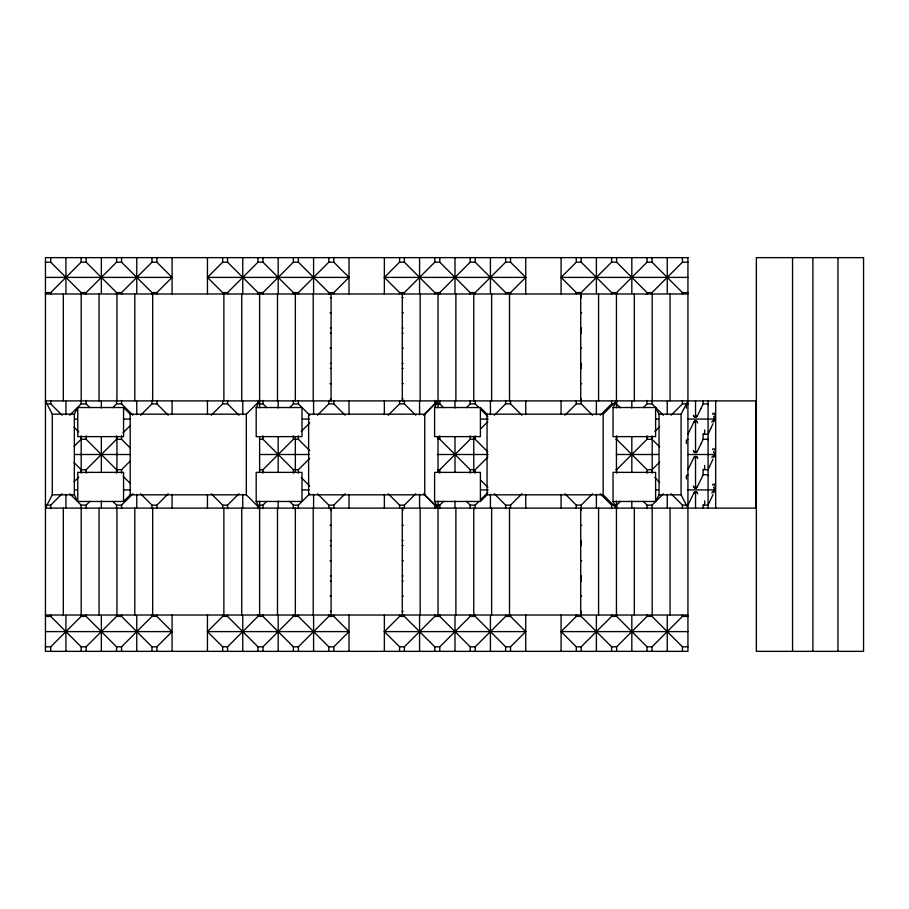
<?xml version="1.0" encoding="UTF-8"?>
<svg xmlns="http://www.w3.org/2000/svg" width="909" height="909" viewBox="0 0 909 909"><rect width="100%" height="100%" fill="white"/><g stroke="black" fill="none" stroke-linecap="round" stroke-linejoin="round"><path stroke-width="1.36" d="M714.133 420.856L713.747 421.981M714.133 456.273L713.747 457.409M714.133 491.701L713.747 492.826M687.931 434.263L693.817 422.174M703.1 403.948L701.123 408.232M687.931 469.692L693.817 457.591M703.1 439.365L701.123 443.649M687.931 505.109L693.817 493.008M703.123 474.737L701.464 478.35M713.008 423.776L710.929 428.105M713.008 459.193L711.213 462.931M713.008 494.61L708.077 505.131L703.134 505.131L703.134 508.108M701.123 479.077L697.237 486.826M700.884 408.732L697.237 415.992M700.884 444.16L697.294 451.318M710.781 428.389L708.077 434.286L703.134 434.286L703.134 439.297L708.077 439.297M710.781 463.817L708.077 469.703L703.134 469.703L703.134 474.714L708.077 474.714M256.19 501.473L301.993 501.473L301.993 472.373L256.19 472.373L256.19 501.473L259.61 508.108L246.328 494.826L130.203 494.826L123.567 501.473L77.765 501.473L74.345 494.826L74.345 414.174L77.765 407.527L123.567 407.527L130.203 414.174L246.328 414.174L259.61 400.892L256.19 407.527L256.19 436.627L301.993 436.627L301.993 407.527L256.19 407.527M52.29 494.826L45.45 508.108L755.674 508.108L755.674 400.892L45.45 400.892L52.29 414.174L52.29 494.826L74.345 494.826M434.604 407.527L480.406 407.527L480.406 436.627L434.604 436.627L434.604 407.527L438.024 400.892L424.753 414.174L308.628 414.174L308.628 494.826L424.753 494.826L438.024 508.108L434.604 501.473L434.604 472.373L480.406 472.373L480.406 501.473L434.604 501.473M613.03 407.527L655.605 407.527L655.605 436.627L613.03 436.627L613.03 407.527L616.45 400.892L603.167 414.174L487.054 414.174L480.406 407.527M687.931 508.108L681.08 494.826L681.08 414.174L687.931 400.892M655.605 501.473L655.605 472.373L613.03 472.373L613.03 501.473L655.605 501.473L659.036 494.826L659.036 414.174L655.605 407.527M696.919 416.492L696.851 416.583A3.17 3 -27.7 0 1 696.385 417.061M694.112 421.708L694.237 421.526A3.17 3 -27.7 0 1 694.669 421.094M696.942 451.875L696.828 452.046A3.17 3 -27.7 0 1 696.385 452.489M694.112 457.125L694.237 456.954A3.17 3 -27.7 0 1 694.669 456.511M696.919 487.338L696.851 487.429A3.17 3 -27.7 0 1 696.385 487.906M694.112 492.553L694.237 492.371A3.17 3 -27.7 0 1 694.669 491.939M45.45 292.596L50.722 292.596L81.14 262.19L86.15 262.19L116.557 292.596L121.567 292.596L151.985 262.19L156.882 262.19L172.085 277.393L156.882 292.596L151.985 292.596L121.567 262.19L116.557 262.19L86.15 292.596L81.14 292.596L50.722 262.19L45.45 262.19M207.445 277.393L222.648 262.19L227.545 262.19L257.963 292.596L262.974 292.596L293.38 262.19L298.391 262.19L328.808 292.596L333.808 292.596L349.011 277.393L333.808 262.19L328.808 262.19L298.391 292.596L293.38 292.596L262.974 262.19L257.963 262.19L227.545 292.596L222.648 292.596L207.445 277.393L349.011 277.393M69.777 415.231L81.14 403.869L86.15 403.869L89.923 407.652M74.072 446.353L81.14 439.297L86.15 439.297L116.557 469.703L121.567 469.703L130.43 460.852M112.784 407.652L116.557 403.869L121.567 403.869L132.93 415.231M45.45 505.131L50.722 505.131L62.085 493.769M74.072 481.781L78.765 477.089M74.072 462.647L81.14 469.703L86.15 469.703L116.557 439.297L121.567 439.297L130.43 448.148M123.147 432.707L130.43 425.423M140.622 415.231L151.985 403.869L156.882 403.869L168.245 415.231M69.777 493.769L81.14 505.131L86.15 505.131L89.923 501.348M211.286 415.231L222.648 403.869L227.545 403.869L238.908 415.231M112.784 501.348L116.557 505.131L121.567 505.131L132.93 493.769M510.528 257.645L510.528 262.19L505.631 262.19L475.214 292.596L470.203 292.596L439.797 262.19L434.786 262.19L404.369 292.596L399.574 292.596L384.359 277.393L399.574 262.19L404.369 262.19L434.786 292.596L439.797 292.596L470.203 262.19L475.214 262.19L505.631 292.596L510.528 292.596L510.528 293.982M140.622 493.769L151.985 505.131L156.882 505.131L168.245 493.769M289.607 407.652L293.38 403.869L298.391 403.869L309.753 415.231M45.45 646.81L50.722 646.81L81.14 616.404L86.15 616.404L116.557 646.81L121.567 646.81L151.985 616.404L156.882 616.404L172.085 631.607L156.882 646.81L151.985 646.81L121.567 616.404L116.557 616.404L86.15 646.81L81.14 646.81L50.722 616.404L45.45 616.404M211.286 493.769L222.648 505.131L227.545 505.131L238.908 493.769M262.974 473.146L262.974 469.703L293.38 439.297L298.391 439.297L309.753 450.659M301.209 431.468L309.753 422.924M317.446 415.231L328.808 403.869L333.808 403.869L345.17 415.231M259.531 505.131L262.974 505.131L266.746 501.348M262.974 435.854L262.974 439.297L293.38 469.703L298.391 469.703L309.753 458.341M510.54 292.596L525.732 277.393L510.54 262.19M289.607 501.348L293.38 505.131L298.391 505.131L309.753 493.769M388.211 415.231L399.574 403.869L404.369 403.869L415.731 415.231M423.424 415.231L434.786 403.869L434.786 400.426M576.295 293.982L576.295 292.596L561.08 277.393L576.283 262.19L576.295 257.645M207.445 631.607L222.648 616.404L227.545 616.404L257.963 646.81L262.974 646.81L293.38 616.404L298.391 616.404L328.808 646.81L333.808 646.81L349.011 631.607L333.808 616.404L328.808 616.404L298.391 646.81L293.38 646.81L262.974 616.404L257.963 616.404L227.545 646.81L222.648 646.81L207.445 631.607L349.011 631.607M317.446 493.769L328.808 505.131L333.808 505.131L345.17 493.769M581.306 297.72L581.192 292.596L611.609 262.19L616.62 262.19L647.026 292.596L652.037 292.596L682.443 262.19L687.931 262.19M466.431 407.652L470.203 403.869L475.214 403.869L478.986 407.652M581.306 333.137L581.306 327.91M576.295 262.19L581.192 262.19L611.609 292.596L616.62 292.596L647.026 262.19L652.037 262.19L682.443 292.596L687.931 292.596M388.211 493.769L399.574 505.131L404.369 505.131L415.731 493.769M439.797 473.146L439.797 469.703L470.203 439.297L475.214 439.297L487.849 451.932M480.588 428.912L487.849 421.64M494.269 415.231L505.631 403.869L510.528 403.869L510.528 400.892M581.306 368.565L581.306 363.327M439.797 508.574L439.797 505.131L443.569 501.348M439.797 435.854L439.797 439.297L470.203 469.703L475.214 469.703L487.849 457.068M592.554 415.231L581.192 403.869L581.306 398.756M564.932 415.231L576.283 403.88L576.295 400.892M466.431 501.348L470.203 505.131L475.214 505.131L478.986 501.348M480.588 499.757L487.849 492.485M480.406 501.473L487.054 494.826L603.167 494.826L616.45 508.108L613.03 501.473M510.54 505.12L521.891 493.769M600.247 415.231L611.609 403.869L611.609 400.426M510.528 615.018L510.528 616.404L505.631 616.404L475.214 646.81L470.203 646.81L439.797 616.404L434.786 616.404L404.369 646.81L399.574 646.81L384.359 631.607L399.574 616.404L404.369 616.404L434.786 646.81L439.797 646.81L470.203 616.404L475.214 616.404L505.631 646.81L510.528 646.81L510.528 651.355M643.254 407.652L647.026 403.869L652.037 403.869L663.4 415.231M581.306 510.244L581.192 505.131L592.554 493.769M616.62 473.146L616.62 469.703L647.026 439.297L652.037 439.297L659.684 446.944M654.855 431.468L659.684 426.628M671.092 415.231L682.443 403.869L687.931 403.869M581.306 545.673L581.306 540.435M616.62 508.574L616.62 505.131L620.393 501.348M616.62 435.854L616.62 439.297L647.026 469.703L652.037 469.703L659.684 462.056M510.54 646.81L525.732 631.607L510.54 616.404M581.306 581.09L581.306 575.863M643.254 501.348L647.026 505.131L652.037 505.131L663.4 493.769M576.295 651.355L576.295 646.81L561.08 631.607L576.283 616.404L576.295 615.018M687.931 646.81L682.443 646.81L652.037 616.404L647.026 616.404L616.62 646.81L611.609 646.81L581.192 616.404L581.306 611.28M576.295 646.81L581.192 646.81L611.609 616.404L616.62 616.404L647.026 646.81L652.037 646.81L682.443 616.404L687.931 616.404M694.692 417.14L695.533 417.129L695.533 400.892M694.692 452.568L695.533 452.546L695.533 421.037L696.419 421.06M696.305 488.031L695.533 487.963L695.533 456.454L696.419 456.477M695.476 488.008L694.635 487.94M695.533 508.108L695.533 491.871L696.419 491.905M696.305 417.186L695.59 417.174M694.749 420.969L695.533 421.037M696.305 452.602L695.533 452.546M694.749 456.398L695.533 456.454M694.749 491.814L695.533 491.871M45.45 277.393L172.085 277.393M384.359 277.393L525.732 277.393M561.08 277.393L687.931 277.393M576.295 292.596L581.192 292.596M45.45 293.982L687.931 293.982M330.376 297.607L331.092 297.607M402.289 297.607L403.198 297.607M329.99 312.81L331.092 312.81M402.289 312.81L403.369 312.81M580.715 312.81L581.692 312.81M330.376 328.024L331.092 328.024M402.289 328.024L403.198 328.024M330.376 333.024L331.092 333.024M402.289 333.024L403.198 333.024M329.99 348.238L331.092 348.238M402.289 348.238L403.369 348.238M580.715 348.238L581.692 348.238M330.376 363.441L331.092 363.441M402.289 363.441L403.198 363.441M330.376 368.452L331.092 368.452M402.289 368.452L403.198 368.452M329.99 383.655L331.092 383.655M402.289 383.655L403.369 383.655M580.715 383.655L581.692 383.655M330.376 398.858L331.092 398.858M402.289 398.858L403.198 398.858M45.45 403.869L50.722 403.869L62.085 415.231M259.531 403.869L262.974 403.869L266.746 407.652M434.786 403.869L435.718 403.869M437.604 403.869L439.797 403.869L443.569 407.652M576.295 403.869L581.192 403.869M611.609 403.869L615.052 403.869M615.984 403.869L620.393 407.652M708.077 403.869L703.134 403.869L703.134 400.892M52.29 414.174L74.345 414.174M659.036 414.174L681.08 414.174M74.788 419.083L77.004 419.083M123.488 419.083L130.135 419.083M302.527 419.083L309.174 419.083M481.565 419.083L488.201 419.083M656.173 419.083L658.389 419.083M687.931 419.083L714.44 419.083M259.531 439.297L262.974 439.297M437.604 439.297L439.797 439.297M615.984 439.297L616.62 439.297M687.579 439.297L687.931 439.297A16.623 4.818 57 0 0 686.465 443.558M74.788 454.5L130.135 454.5M260.463 454.5L309.174 454.5M437.286 454.5L488.201 454.5M616.325 454.5L658.389 454.5M687.931 454.5L714.44 454.5M259.531 469.703L262.974 469.703M437.604 469.703L439.797 469.703M615.984 469.703L616.62 469.703M687.579 474.714L687.931 474.714A16.623 4.818 57 0 0 686.465 478.986M74.788 489.917L77.004 489.917M123.488 489.917L130.135 489.917M302.527 489.917L309.174 489.917M481.565 489.917L488.201 489.917M656.173 489.917L658.389 489.917M687.931 489.917L714.44 489.917M659.036 494.826L681.08 494.826M423.424 493.769L434.786 505.131L435.718 505.131M437.604 505.131L439.797 505.131M494.269 493.769L505.631 505.131L510.528 505.131L510.528 508.108M564.932 493.769L576.283 505.12L581.192 505.131M600.247 493.769L611.609 505.131L615.052 505.131M615.984 505.131L616.62 505.131M671.092 493.769L682.443 505.131L687.931 505.131M330.376 510.142L331.092 510.142M402.289 510.142L403.198 510.142M329.99 525.345L331.092 525.345M402.289 525.345L403.369 525.345M580.715 525.345L581.692 525.345M330.376 540.548L331.092 540.548M402.289 540.548L403.198 540.548M330.376 545.559L331.092 545.559M402.289 545.559L403.198 545.559M329.99 560.762L331.092 560.762M402.289 560.762L403.369 560.762M580.715 560.762L581.692 560.762M330.376 575.976L331.092 575.976M402.289 575.976L403.198 575.976M330.376 580.976L331.092 580.976M402.289 580.976L403.198 580.976M329.99 596.19L331.092 596.19M402.289 596.19L403.369 596.19M580.715 596.19L581.692 596.19M330.376 611.393L331.092 611.393M402.289 611.393L403.198 611.393M45.45 615.018L687.931 615.018M576.295 616.404L581.192 616.404M45.45 631.607L172.085 631.607M384.359 631.607L525.732 631.607M561.08 631.607L687.931 631.607M654.855 477.532L659.684 482.372M510.54 403.88L521.891 415.231M480.588 409.243L487.849 416.515M480.588 480.088L487.849 487.36M301.209 477.532L309.753 486.076M74.072 427.219L78.765 431.911M123.147 476.293L130.43 483.577M694.146 416.492L694.237 416.629A3.17 3.091 14.5 0 0 694.601 417.129M696.942 421.708L696.851 421.571A3.17 3.091 14.5 0 0 696.453 421.026M694.146 487.338L694.237 487.474A3.17 3.091 14.5 0 0 694.601 487.974M696.942 492.553L696.851 492.417A3.17 3.091 14.5 0 0 696.453 491.871M694.112 451.875L694.237 452.046A3.17 3.091 14.5 0 0 694.601 452.546M696.942 457.125L696.828 456.954A3.17 3.091 14.5 0 0 696.453 456.454M693.817 415.992L693.374 415.208M697.237 422.174L697.726 423.037M693.772 451.318L693.328 450.546M697.237 457.591L697.726 458.454M693.817 486.826L693.374 486.054M697.237 493.008L697.726 493.871M712.611 413.527L713.008 414.39M712.611 448.944L713.008 449.807M712.611 484.372L713.008 485.224M713.747 416.174L714.133 417.299M713.747 451.591L714.133 452.727M713.747 487.019L714.133 488.144M837.962 257.645L837.962 651.355M812.885 257.645L812.885 651.355M792.557 257.645L792.557 651.355M715.678 400.892L715.678 508.108M708.077 400.892L708.077 508.108M682.443 257.645L682.443 262.19M682.443 292.596L682.443 294.164M682.443 400.426L682.443 403.869M682.443 505.131L682.443 508.574M682.443 614.836L682.443 616.404M682.443 646.81L682.443 651.355M670.058 293.982L670.058 400.892M670.058 508.108L670.058 615.018M667.24 257.645L667.24 292.891M667.24 401.369L667.24 414.652M667.24 494.348L667.24 507.631M667.24 616.109L667.24 651.355M652.185 293.982L652.185 400.892M652.185 436.627L652.185 472.373M652.185 508.108L652.185 615.018M652.037 257.645L652.037 262.19M652.037 292.596L652.037 294.164M652.037 400.426L652.037 403.869M652.037 435.854L652.037 439.297M652.037 469.703L652.037 473.146M652.037 505.131L652.037 508.574M652.037 614.836L652.037 616.404M652.037 646.81L652.037 651.355M647.026 257.645L647.026 262.19M647.026 292.596L647.026 294.164M647.026 400.426L647.026 403.869M647.026 435.854L647.026 439.297M647.026 469.703L647.026 473.146M647.026 505.131L647.026 508.574M647.026 614.836L647.026 616.404M647.026 646.81L647.026 651.355M634.323 293.982L634.323 400.892M634.323 508.108L634.323 615.018M631.823 257.645L631.823 292.891M631.823 401.369L631.823 408.005M631.823 436.786L631.823 472.214M631.823 500.995L631.823 507.631M631.823 616.109L631.823 651.355M616.62 257.645L616.62 262.19M616.62 292.596L616.62 294.164M616.62 400.426L616.62 403.869M616.62 614.836L616.62 616.404M616.62 646.81L616.62 651.355M616.45 293.982L616.45 407.766M616.45 436.627L616.45 472.373M616.45 501.234L616.45 615.018M611.609 257.645L611.609 262.19M611.609 292.596L611.609 294.164M611.609 505.131L611.609 508.574M611.609 614.836L611.609 616.404M611.609 646.81L611.609 651.355M603.167 414.174L603.167 494.826M598.576 293.982L598.576 400.892M598.576 508.108L598.576 615.018M596.395 257.645L596.395 292.891M596.395 401.369L596.395 414.652M596.395 494.348L596.395 507.631M596.395 616.109L596.395 651.355M581.192 257.645L581.192 262.19M581.192 646.81L581.192 651.355M580.715 293.982L580.715 400.892M580.715 508.108L580.715 615.018M576.295 505.131L576.295 508.108M561.08 257.645L561.08 293.982M561.08 400.892L561.08 414.527M561.08 494.473L561.08 508.108M561.08 615.018L561.08 651.355M525.732 257.645L525.732 293.982M525.732 400.892L525.732 414.527M525.732 494.473L525.732 508.108M525.732 615.018L525.732 651.355M509.506 293.982L509.506 400.892M509.506 508.108L509.506 615.018M505.631 257.645L505.631 262.19M505.631 292.596L505.631 294.164M505.631 400.426L505.631 403.869M505.631 505.131L505.631 508.574M505.631 614.836L505.631 616.404M505.631 646.81L505.631 651.355M491.633 293.982L491.633 400.892M491.633 508.108L491.633 615.018M490.417 257.645L490.417 292.891M490.417 401.369L490.417 414.652M490.417 494.348L490.417 507.631M490.417 616.109L490.417 651.355M487.054 414.174L487.054 494.826M475.214 257.645L475.214 262.19M475.214 292.596L475.214 294.164M475.214 400.426L475.214 403.869M475.214 435.854L475.214 439.297M475.214 469.703L475.214 473.146M475.214 505.131L475.214 508.574M475.214 614.836L475.214 616.404M475.214 646.81L475.214 651.355M473.771 293.982L473.771 400.892M473.771 436.627L473.771 472.373M473.771 508.108L473.771 615.018M470.203 257.645L470.203 262.19M470.203 292.596L470.203 294.164M470.203 400.426L470.203 403.869M470.203 435.854L470.203 439.297M470.203 469.703L470.203 473.146M470.203 505.131L470.203 508.574M470.203 614.836L470.203 616.404M470.203 646.81L470.203 651.355M455.898 293.982L455.898 400.892M455.898 508.108L455.898 615.018M455 257.645L455 292.891M455 401.369L455 408.005M455 436.786L455 472.214M455 500.995L455 507.631M455 616.109L455 651.355M439.797 257.645L439.797 262.19M439.797 292.596L439.797 294.164M439.797 400.426L439.797 403.869M439.797 614.836L439.797 616.404M439.797 646.81L439.797 651.355M438.024 293.982L438.024 407.766M438.024 436.627L438.024 472.373M438.024 501.234L438.024 615.018M434.786 257.645L434.786 262.19M434.786 292.596L434.786 294.164M434.786 505.131L434.786 508.574M434.786 614.836L434.786 616.404M434.786 646.81L434.786 651.355M424.753 414.174L424.753 494.826M420.163 293.982L420.163 400.892M420.163 508.108L420.163 615.018M419.572 257.645L419.572 292.891M419.572 401.369L419.572 414.652M419.572 494.348L419.572 507.631M419.572 616.109L419.572 651.355M404.369 257.645L404.369 262.19M404.369 292.596L404.369 294.164M404.369 400.426L404.369 403.869M404.369 505.131L404.369 508.574M404.369 614.836L404.369 616.404M404.369 646.81L404.369 651.355M402.289 293.982L402.289 400.892M402.289 508.108L402.289 615.018M399.574 257.645L399.574 262.19M399.574 292.596L399.574 293.982M399.574 400.892L399.574 403.869M399.574 505.131L399.574 508.108M399.574 615.018L399.574 616.404M399.574 646.81L399.574 651.355M384.359 257.645L384.359 293.982M384.359 400.892L384.359 414.527M384.359 494.473L384.359 508.108M384.359 615.018L384.359 651.355M349.011 257.645L349.011 293.982M349.011 400.892L349.011 414.527M349.011 494.473L349.011 508.108M349.011 615.018L349.011 651.355M333.808 257.645L333.808 262.19M333.808 292.596L333.808 293.982M333.808 400.892L333.808 403.869M333.808 505.131L333.808 508.108M333.808 615.018L333.808 616.404M333.808 646.81L333.808 651.355M331.092 293.982L331.092 400.892M331.092 508.108L331.092 615.018M328.808 257.645L328.808 262.19M328.808 292.596L328.808 294.164M328.808 400.426L328.808 403.869M328.808 505.131L328.808 508.574M328.808 614.836L328.808 616.404M328.808 646.81L328.808 651.355M313.594 257.645L313.594 292.891M313.594 401.369L313.594 414.652M313.594 494.348L313.594 507.631M313.594 616.109L313.594 651.355M313.219 293.982L313.219 400.892M313.219 508.108L313.219 615.018M298.391 257.645L298.391 262.19M298.391 292.596L298.391 294.164M298.391 400.426L298.391 403.869M298.391 435.854L298.391 439.297M298.391 469.703L298.391 473.146M298.391 505.131L298.391 508.574M298.391 614.836L298.391 616.404M298.391 646.81L298.391 651.355M295.345 293.982L295.345 400.892M295.345 436.627L295.345 472.373M295.345 508.108L295.345 615.018M293.38 257.645L293.38 262.19M293.38 292.596L293.38 294.164M293.38 400.426L293.38 403.869M293.38 435.854L293.38 439.297M293.38 469.703L293.38 473.146M293.38 505.131L293.38 508.574M293.38 614.836L293.38 616.404M293.38 646.81L293.38 651.355M278.177 257.645L278.177 292.891M278.177 401.369L278.177 408.005M278.177 436.786L278.177 472.214M278.177 500.995L278.177 507.631M278.177 616.109L278.177 651.355M277.484 293.982L277.484 400.892M277.484 508.108L277.484 615.018M262.974 257.645L262.974 262.19M262.974 292.596L262.974 294.164M262.974 400.426L262.974 403.869M262.974 505.131L262.974 508.574M262.974 614.836L262.974 616.404M262.974 646.81L262.974 651.355M259.61 293.982L259.61 407.766M259.61 436.627L259.61 472.373M259.61 501.234L259.61 615.018M257.963 257.645L257.963 262.19M257.963 292.596L257.963 294.164M257.963 400.426L257.963 403.244M257.963 505.756L257.963 508.574M257.963 614.836L257.963 616.404M257.963 646.81L257.963 651.355M246.328 414.174L246.328 494.826M242.76 257.645L242.76 292.891M242.76 401.369L242.76 414.652M242.76 494.348L242.76 507.631M242.76 616.109L242.76 651.355M241.737 293.982L241.737 400.892M241.737 508.108L241.737 615.018M227.545 257.645L227.545 262.19M227.545 292.596L227.545 294.164M227.545 400.426L227.545 403.869M227.545 505.131L227.545 508.574M227.545 614.836L227.545 616.404M227.545 646.81L227.545 651.355M223.875 293.982L223.875 400.892M223.875 508.108L223.875 615.018M222.648 257.645L222.648 262.19M222.648 292.596L222.648 293.982M222.648 400.892L222.648 403.869M222.648 505.131L222.648 508.108M222.648 615.018L222.648 616.404M222.648 646.81L222.648 651.355M207.445 257.645L207.445 293.982M207.445 400.892L207.445 414.527M207.445 494.473L207.445 508.108M207.445 615.018L207.445 651.355M172.085 257.645L172.085 293.982M172.085 400.892L172.085 414.527M172.085 494.473L172.085 508.108M172.085 615.018L172.085 651.355M156.882 257.645L156.882 262.19M156.882 292.596L156.882 293.982M156.882 400.892L156.882 403.869M156.882 505.131L156.882 508.108M156.882 615.018L156.882 616.404M156.882 646.81L156.882 651.355M152.667 293.982L152.667 400.892M152.667 508.108L152.667 615.018M151.985 257.645L151.985 262.19M151.985 292.596L151.985 294.164M151.985 400.426L151.985 403.869M151.985 505.131L151.985 508.574M151.985 614.836L151.985 616.404M151.985 646.81L151.985 651.355M136.77 257.645L136.77 292.891M136.77 401.369L136.77 414.652M136.77 494.348L136.77 507.631M136.77 616.109L136.77 651.355M134.793 293.982L134.793 400.892M134.793 508.108L134.793 615.018M130.203 414.174L130.203 494.826M123.567 407.527L123.567 436.627L77.765 436.627L77.765 407.527M123.567 501.473L123.567 472.373L77.765 472.373L77.765 501.473M121.567 257.645L121.567 262.19M121.567 292.596L121.567 294.164M121.567 400.426L121.567 403.869M121.567 435.854L121.567 439.297M121.567 469.703L121.567 473.146M121.567 505.131L121.567 508.574M121.567 614.836L121.567 616.404M121.567 646.81L121.567 651.355M116.931 293.982L116.931 400.892M116.931 436.627L116.931 472.373M116.931 508.108L116.931 615.018M116.557 257.645L116.557 262.19M116.557 292.596L116.557 294.164M116.557 400.426L116.557 403.869M116.557 435.854L116.557 439.297M116.557 469.703L116.557 473.146M116.557 505.131L116.557 508.574M116.557 614.836L116.557 616.404M116.557 646.81L116.557 651.355M101.353 257.645L101.353 292.891M101.353 401.369L101.353 408.005M101.353 436.786L101.353 472.214M101.353 500.995L101.353 507.631M101.353 616.109L101.353 651.355M99.058 293.982L99.058 400.892M99.058 508.108L99.058 615.018M86.15 257.645L86.15 262.19M86.15 292.596L86.15 294.164M86.15 400.426L86.15 403.869M86.15 435.854L86.15 439.297M86.15 469.703L86.15 473.146M86.15 505.131L86.15 508.574M86.15 614.836L86.15 616.404M86.15 646.81L86.15 651.355M81.185 293.982L81.185 400.892M81.185 436.627L81.185 472.373M81.185 508.108L81.185 615.018M81.14 257.645L81.14 262.19M81.14 292.596L81.14 294.164M81.14 400.426L81.14 403.869M81.14 435.854L81.14 439.297M81.14 469.703L81.14 473.146M81.14 505.131L81.14 508.574M81.14 614.836L81.14 616.404M81.14 646.81L81.14 651.355M65.937 257.645L65.937 292.891M65.937 401.369L65.937 414.652M65.937 494.348L65.937 507.631M65.937 616.109L65.937 651.355M63.323 293.982L63.323 400.892M63.323 508.108L63.323 615.018M50.722 257.645L50.722 262.19M50.722 292.596L50.722 294.164M50.722 400.426L50.722 403.869M50.722 505.131L50.722 508.574M50.722 614.836L50.722 616.404M50.722 646.81L50.722 651.355M708.395 404.869A16.544 2.057 67.7 0 1 708.35 404.232M693.931 416.538A9.306 7.59 42.8 0 1 693.635 416.061M686.465 408.141A16.623 4.818 57 0 1 687.92 403.857M694.067 422.265A9.306 7.136 -45.1 0 1 694.351 421.821M696.998 415.89A9.306 7.136 -45.1 0 1 696.714 416.333M697.123 421.617A9.306 7.59 42.8 0 1 697.419 422.094M704.6 430.014A16.623 4.818 57 0 1 703.146 434.297M714.326 417.231A6.874 6.34 89.9 0 1 714.679 419.06M714.201 419.06A6.874 5.863 -86.5 0 1 713.895 420.765M713.985 412.97A15.93 8.476 76.6 0 1 714.951 415.038M712.474 420.787A15.93 5.42 -72.5 0 1 711.917 422.196M708.395 440.286A16.544 2.057 67.7 0 1 708.35 439.649M693.931 451.966A9.306 7.59 42.8 0 1 693.635 451.489M694.067 457.693A9.306 7.136 -45.1 0 1 694.351 457.25M696.998 451.307A9.306 7.136 -45.1 0 1 696.714 451.75M697.123 457.034A9.306 7.59 42.8 0 1 697.419 457.511M704.6 465.442A16.623 4.818 57 0 1 703.146 469.726M714.326 452.648A6.874 6.34 89.9 0 1 714.679 454.477M714.201 454.477A6.874 5.863 -86.5 0 1 713.895 456.182M713.985 448.387A15.93 8.476 76.6 0 1 714.951 450.466M712.474 456.204A15.93 5.42 -72.5 0 1 711.917 457.613M708.395 475.714A16.544 2.057 67.7 0 1 708.35 475.066M693.931 487.383A9.306 7.59 42.8 0 1 693.635 486.906M694.067 493.11A9.306 7.136 -45.1 0 1 694.351 492.667M696.998 486.735A9.306 7.136 -45.1 0 1 696.714 487.179M697.123 492.462A9.306 7.59 42.8 0 1 697.419 492.939M704.6 500.859A16.623 4.818 57 0 1 703.146 505.143M714.326 488.065A6.874 6.34 89.9 0 1 714.679 489.906M714.201 489.906A6.874 5.863 -86.5 0 1 713.895 491.61M713.985 483.804A15.93 8.476 76.6 0 1 714.951 485.883M712.474 491.633A15.93 5.42 -72.5 0 1 711.917 493.042M687.931 257.645L45.45 257.645L45.45 651.355L687.931 651.355L687.931 257.645M863.55 257.645L756.356 257.645L756.356 651.355L863.55 651.355L863.55 257.645"/></g></svg>
